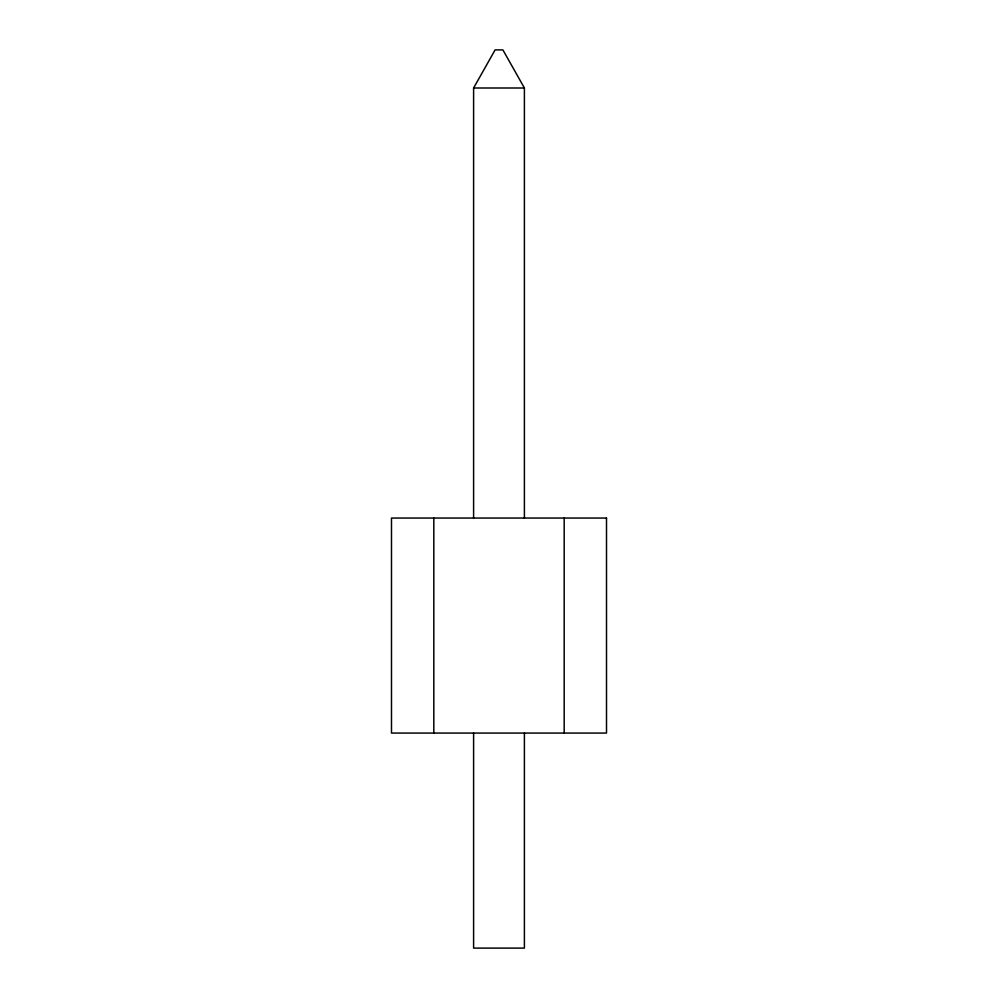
<?xml version="1.0" encoding="UTF-8"?>
<svg xmlns="http://www.w3.org/2000/svg" width="998" height="998" viewBox="0 0 998 998"><rect width="100%" height="100%" fill="white"/><g stroke="black" fill="none" stroke-linecap="round" stroke-linejoin="round"><path stroke-width="1.5" d="M473.601 518.049L473.601 87.999L495.108 49.9L502.892 49.9L524.399 87.999L524.399 518.049M473.601 87.999L524.399 87.999M564.182 518.049L564.182 733.068M524.399 733.068L524.399 948.1L473.601 948.1L473.601 733.068M433.818 518.049L433.818 733.068M606.51 518.049L391.49 518.049L391.49 733.068L606.51 733.068L606.51 518.049"/></g></svg>
